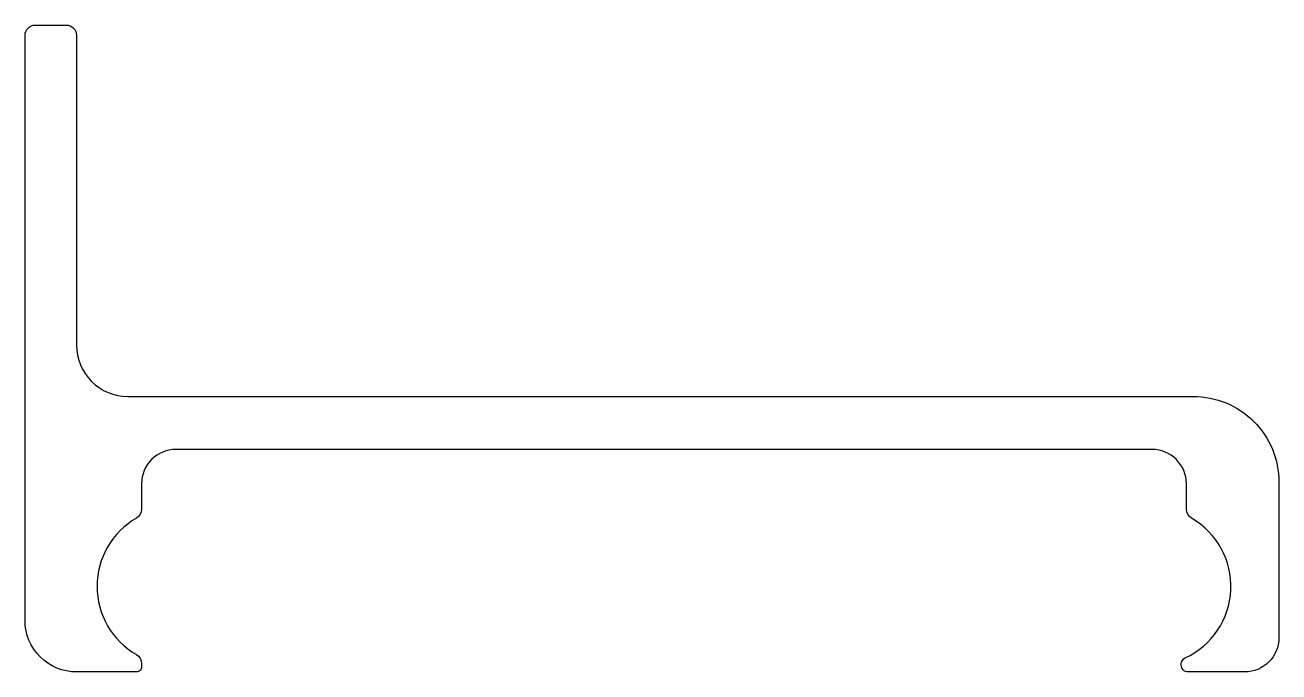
# Model space of a CAD drawing. Extents: x 470.9 to 544.1, y 497.9 to 535.7.
import ezdxf

# ---------------------------------------------------------------- set-up
doc = ezdxf.new("R2010")
doc.units = 0
doc.layers.get('0').update_dxf_attribs({"linetype": 'CONTINUOUS'})

msp = doc.modelspace()

# ---------------------------------------------------------------- linework, layer by layer
msp.add_lwpolyline([(477.68, 498.418), (477.68, 498.221, -0.414214), (477.38, 497.921), (473.88, 497.921, -0.414214), (470.88, 500.921), (470.88, 535.121, -0.414214), (471.48, 535.721), (473.28, 535.721, -0.414214), (473.88, 535.121), (473.88, 517.021, 0.414214), (476.88, 514.021), (539.08, 514.021, -0.414214), (544.08, 509.021), (544.08, 499.921, -0.414214), (542.08, 497.921), (538.78, 497.921, -0.414214), (538.38, 498.321), (538.38, 498.384, -0.292257), (538.612, 498.747, 0.607803), (538.98, 506.905, -0.267949), (538.68, 507.425), (538.68, 508.921, 0.414214), (536.68, 510.921), (479.68, 510.921, 0.414214), (477.68, 508.921), (477.68, 507.425, -0.267949), (477.38, 506.905, 0.57735), (477.38, 498.938, -0.267949)], format="xyb", close=True)

doc.saveas('drawing.dxf')
